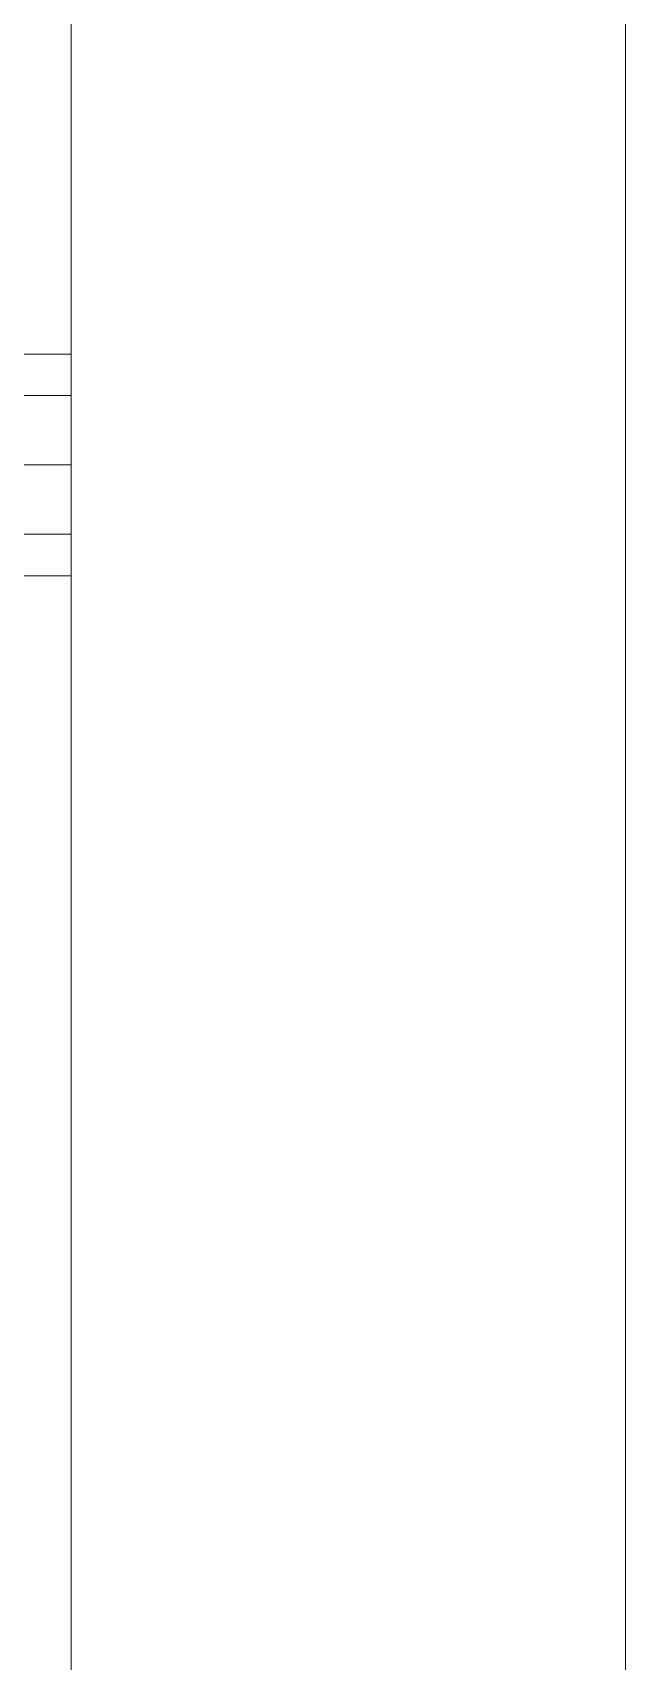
# Model space of a CAD drawing. Header units: millimetres. Extents: x -677815 to 476396, y -125373 to 39000.
# Drawn here: x 137383.3 to 137490.3, y 11654.9 to 11948.7 of the extents above; entities that cross this region are included whole.
import ezdxf

# ---------------------------------------------------------------- set-up
doc = ezdxf.new("R2010")
doc.units = ezdxf.units.MM
for name, color, linetype, lineweight in [('AM_BOR', 4, 'Continuous', 25), ('Xref building Toll$0$A-WALL', 113, 'Continuous', 9), ('Xref building Toll$0$P-SANR-FIXT', 6, 'Continuous', 9)]:
    doc.layers.add(name, color=color, linetype=linetype, lineweight=lineweight)

# ---------------------------------------------------------------- blocks, each defined once
blk = doc.blocks.new('Xref building Toll$0$FP_248-MASTER GROUND FLOOR')
at = {"layer": 'Xref building Toll$0$P-SANR-FIXT'}
blk.add_line((40, 50), (40, 115.45), dxfattribs=at)
blk = doc.blocks.new('Xref building Toll$0$FP_247-MASTER GROUND FLOOR')
at = {"layer": 'Xref building Toll$0$P-SANR-FIXT'}
for p, q in [((20, 135), (20, 50)), ((60, 50), (60, 135))]:
    blk.add_line(p, q, dxfattribs=at)
blk.add_blockref('Xref building Toll$0$FP_248-MASTER GROUND FLOOR', (0, 0), dxfattribs=at)
blk = doc.blocks.new('Xref building Toll$0$FP_301-MASTER GROUND FLOOR')
at = {"layer": 'Xref building Toll$0$P-SANR-FIXT'}
blk.add_line((40, 50), (40, 115), dxfattribs=at)
blk = doc.blocks.new('Xref building Toll$0$FP_300-MASTER GROUND FLOOR')
at = {"layer": 'Xref building Toll$0$P-SANR-FIXT'}
for p, q in [((27.5, 119.39), (27.5, 50)), ((52.5, 50), (52.5, 119.39))]:
    blk.add_line(p, q, dxfattribs=at)
blk.add_blockref('Xref building Toll$0$FP_301-MASTER GROUND FLOOR', (0, 0), dxfattribs=at)
blk = doc.blocks.new('Xref building Toll$0$Safety_Shower_amp_Eye_Wash_6042 - Existing-1629958-MASTER GROUND FLOOR')
at = {"layer": 'Xref building Toll$0$P-SANR-FIXT'}
for p, q in [((20, 50), (60, 50)), ((60, 50), (20, 50)), ((27.5, 50), (52.5, 50)), ((52.5, 50), (27.5, 50))]:
    blk.add_line(p, q, dxfattribs=at)
for name in ['Xref building Toll$0$FP_247-MASTER GROUND FLOOR', 'Xref building Toll$0$FP_300-MASTER GROUND FLOOR']:
    blk.add_blockref(name, (0, 0), dxfattribs=at)
blk = doc.blocks.new('Xref building Toll$0$Shower Stall-2D - Shower Stall-2D-1628917-MASTER GROUND FLOOR')
at = {"layer": 'Xref building Toll$0$P-SANR-FIXT'}
blk.add_line((1260, 1260), (1260, 0), dxfattribs=at)
blk = doc.blocks.new('Xref building Toll$0$building block 28092016')
at = {"layer": 'Xref building Toll$0$A-WALL'}
for p, q in [((859939.92, -660799.46), (859939.92, -659399.46)), ((860039.92, -659399.46), (860039.92, -660799.46))]:
    blk.add_line(p, q, dxfattribs=at)
at = {"layer": 'Xref building Toll$0$P-SANR-FIXT', "rotation": 90}
blk.add_blockref('Xref building Toll$0$Safety_Shower_amp_Eye_Wash_6042 - Existing-1629958-MASTER GROUND FLOOR', (859989.92, -659668.77), dxfattribs=at)
at = {"layer": 'Xref building Toll$0$P-SANR-FIXT'}
blk.add_blockref('Xref building Toll$0$Shower Stall-2D - Shower Stall-2D-1628917-MASTER GROUND FLOOR', (858679.92, -660759.46), dxfattribs=at)
blk = doc.blocks.new('Xref building Toll')
blk.add_blockref('Xref building Toll$0$building block 28092016', (-722549.64, 671499.46))

msp = doc.modelspace()

# ---------------------------------------------------------------- block references
at = {"layer": 'AM_BOR'}
msp.add_blockref('Xref building Toll', (0, 0), dxfattribs=at)

doc.saveas('drawing.dxf')
